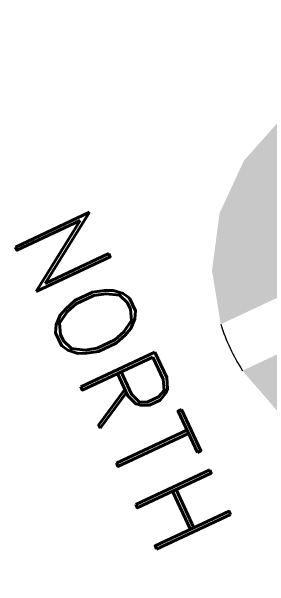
# Model space of a CAD drawing. Header units: millimetres. Extents: x -401 to 2889, y -234 to 146.
# Drawn here: x 222.27 to 226.06, y -0.51 to 7.92 of the extents above; entities that cross this region are included whole.
import ezdxf

# ---------------------------------------------------------------- set-up
doc = ezdxf.new("R2010")
doc.units = ezdxf.units.MM
doc.header["$LTSCALE"] = 3
doc.header["$MEASUREMENT"] = 0
doc.layers.get('0').update_dxf_attribs({"color": 3, "lineweight": 9})
doc.styles.add('ROMAND', font='romand', dxfattribs={"width": 0.8, "oblique": 15})

# ---------------------------------------------------------------- blocks, each defined once
blk = doc.blocks.new('north-1')
at = {"color": 0, "linetype": 'ByBlock'}
blk.add_arc((0, 0.7031), 0.7031, 262.3377, 277.6623, dxfattribs=at)
for points in [[(-0.7031, 0.7031), (0, 1.4062), (-0.6638, 0.9351), (-0.5647, 1.122)], [(-0.5647, 1.122), (0, 1.4062), (-0.4157, 1.2702), (-0.2268, 1.3687)], [(0.5647, 1.122), (0, 1.4062), (0.4157, 1.2702), (0.2268, 1.3687)], [(0.7031, 0.7031), (0, 1.4062), (0.6638, 0.9351), (0.5647, 1.122)], [(-0.0938, 1.0473), (-0.0938, 0.0063), (-0.438, 0.7031), (-0.2862, 0.0609)], [(0.0937, 1.0473), (0.0937, 0.0063), (0.438, 0.7031), (0.2862, 0.0609)], [(-0.6004, 0.3372), (-0.438, 0.7031), (-0.679, 0.5205), (-0.7031, 0.7031)], [(-0.438, 0.7031), (-0.2862, 0.0609), (-0.6004, 0.3372), (-0.4644, 0.1752)], [(0.438, 0.7031), (0.2862, 0.0609), (0.6004, 0.3372), (0.4644, 0.1752)], [(0.6004, 0.3372), (0.438, 0.7031), (0.679, 0.5205), (0.7031, 0.7031)]]:
    blk.add_solid(points, dxfattribs=at)
at = {"color": 0, "linetype": 'ByBlock', "style": 'ROMAND'}
blk.add_text('NORTH', height=0.3, dxfattribs=at).set_placement((-0.721, -0.556))

msp = doc.modelspace()

# ---------------------------------------------------------------- block references
at = {"xscale": 4, "yscale": 4, "zscale": 4, "rotation": 295.0904293590749}
msp.add_blockref('north-1', (225.4782, 2.9841), dxfattribs=at)

doc.saveas('drawing.dxf')
